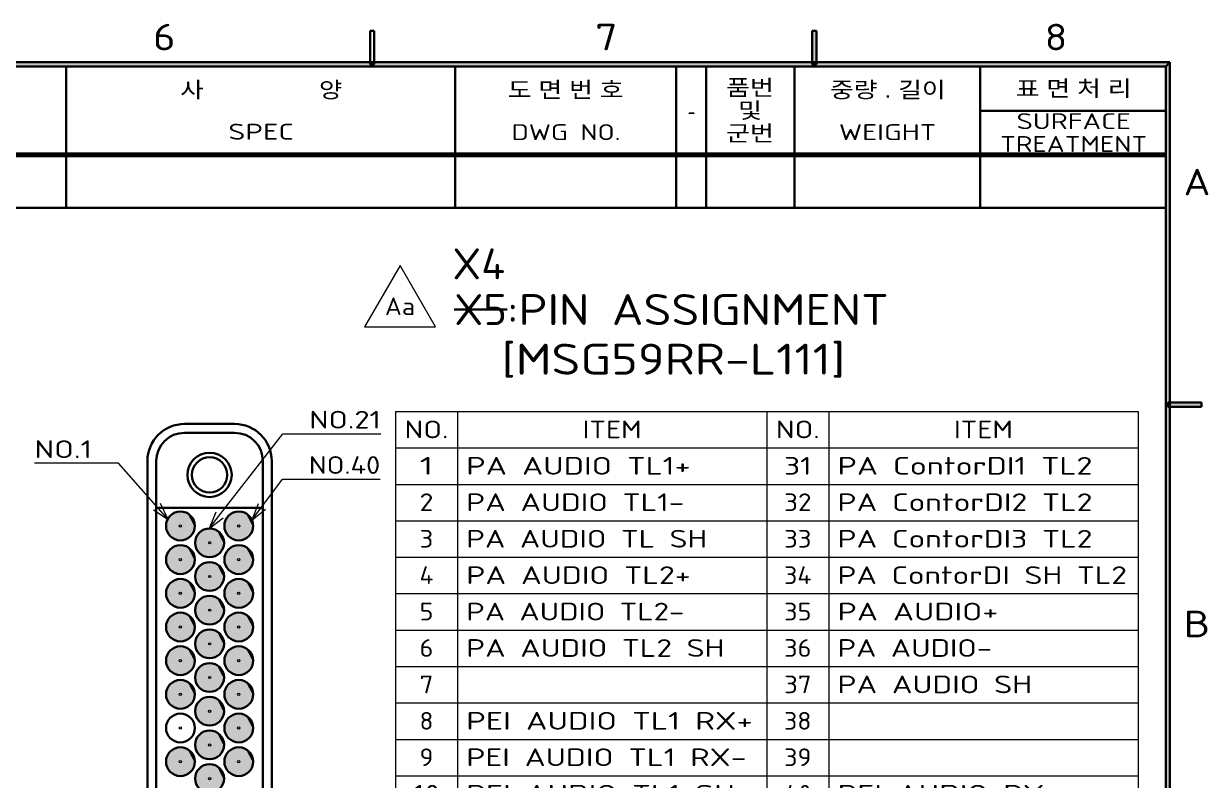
# Model space of a CAD drawing. Extents: x 23 to 417, y 3 to 294.
# Drawn here: x 280.6 to 414.6, y 206 to 291.6 of the extents above; entities that cross this region are included whole.
import ezdxf
from ezdxf.enums import TextEntityAlignment as Align

# ---------------------------------------------------------------- set-up
doc = ezdxf.new("R2010")
doc.units = 0
doc.layers.get('0').update_dxf_attribs({"lineweight": 13})
doc.layers.add('3', color=7, linetype='Continuous', lineweight=13)
doc.layers.add('5', color=7, linetype='Continuous', lineweight=13)
doc.styles.get("Standard").update_dxf_attribs({"font": 'isocp.shx'})
doc.styles.add('굴림', font='Gulim.ttf')

# ---------------------------------------------------------------- blocks, each defined once
blk = doc.blocks.new('BLOCK1969')
at = {"layer": '3', "color": 7, "lineweight": 13}
blk.add_text('A', height=3, dxfattribs=at).set_placement((411.78, 272.19), (414.82, 272.19), align=Align.FIT)
blk = doc.blocks.new('BLOCK1970')
at = {"layer": '3', "color": 7, "lineweight": 13}
blk.add_text('B', height=3, dxfattribs=at).set_placement((411.77, 222.19), (414.81, 222.19), align=Align.FIT)
blk = doc.blocks.new('BLOCK1995')
at = {"layer": '3', "color": 7, "lineweight": 13}
blk.add_text('6', height=3, dxfattribs=at).set_placement((295.22, 288.59), (297.76, 288.59), align=Align.FIT)
blk = doc.blocks.new('BLOCK1997')
at = {"layer": '3', "color": 7, "lineweight": 13}
blk.add_text('7', height=3, dxfattribs=at).set_placement((345.22, 288.59), (347.76, 288.59), align=Align.FIT)
blk = doc.blocks.new('BLOCK1998')
at = {"layer": '3', "color": 7, "lineweight": 13}
blk.add_text('8', height=3, dxfattribs=at).set_placement((396.08, 288.59), (398.62, 288.59), align=Align.FIT)
blk = doc.blocks.new('BLOCK2023')
at = {"layer": '5', "color": 7, "lineweight": 13}
blk.add_text('DWG NO.', height=1.8, dxfattribs=at).set_placement((335.77, 278.43), (348.09, 278.43), align=Align.FIT)
blk = doc.blocks.new('BLOCK2025')
at = {"layer": '5', "color": 7, "lineweight": 13}
blk.add_text('-', height=1.8, dxfattribs=at).set_placement((355.68, 280.76), (356.56, 280.76), align=Align.FIT)
blk = doc.blocks.new('BLOCK2027')
at = {"layer": '5', "color": 7, "lineweight": 13}
blk.add_text('SPEC', height=1.8, dxfattribs=at).set_placement((303.73, 278.48), (311.14, 278.48), align=Align.FIT)
blk = doc.blocks.new('BLOCK2029')
at = {"layer": '5', "color": 7, "lineweight": 13}
blk.add_text('WEIGHT', height=1.8, dxfattribs=at).set_placement((372.79, 278.43), (383.8, 278.43), align=Align.FIT)
blk = doc.blocks.new('BLOCK2032')
at = {"layer": '5', "color": 7, "lineweight": 13}
for s, p, p2 in [('SURFACE', (392.88, 279.67), (405.81, 279.67)), ('TREATMENT', (391.03, 277.09), (407.66, 277.09))]:
    blk.add_text(s, height=1.8, dxfattribs=at).set_placement(p, p2, align=Align.FIT)
blk = doc.blocks.new('BLOCK2039')
at = {"layer": '3', "color": 7, "lineweight": 5}
blk.add_solid([(410.24, 9.76), (409.76, 10.24), (410.24, 287.24), (409.76, 286.76)], dxfattribs=at)
blk = doc.blocks.new('BLOCK2040')
at = {"layer": '3', "color": 7, "lineweight": 5}
blk.add_solid([(410.24, 287.24), (409.76, 286.76), (30, 287.24), (30, 286.76)], dxfattribs=at)
blk = doc.blocks.new('BLOCK2041')
at = {"layer": '3', "color": 7, "lineweight": 5}
blk.add_solid([(413.81, 248.74), (413.81, 248.26), (410.01, 248.74), (410.01, 248.26)], dxfattribs=at)
blk = doc.blocks.new('BLOCK2059')
at = {"layer": '3', "color": 3, "lineweight": 5}
blk.add_solid([(370.24, 290.8), (369.76, 290.8), (370.24, 287), (369.76, 287)], dxfattribs=at)
blk = doc.blocks.new('BLOCK2133')
at = {"layer": '3', "color": 7, "lineweight": 5}
blk.add_solid([(370.24, 290.8), (369.76, 290.8), (370.24, 287), (369.76, 287)], dxfattribs=at)
blk = doc.blocks.new('BLOCK2135')
at = {"color": 7, "lineweight": 35, "ltscale": 0.149514}
blk.add_line((463.01, 60.35), (468.99, 60.35), dxfattribs=at)
at = {"color": 7, "lineweight": 13}
for s, p, p2 in [('X5', (463.01, 58.6), (468.99, 58.6)), (':PIN ASSIGNMENT', (468.99, 58.6), (512.18, 58.6))]:
    blk.add_text(s, height=3.5, dxfattribs=at).set_placement(p, p2, align=Align.FIT)
blk = doc.blocks.new('BLOCK2136')
at = {"color": 7, "lineweight": 13}
for points in [[(440.11, 36.51), (443.58, 41.17), (454.65, 41.17)], [(440.85, 38.37), (440.11, 36.51), (441.68, 37.75)]]:
    blk.add_lwpolyline(points, dxfattribs=at)
blk.add_text('NO.40', height=2, dxfattribs=at).set_placement((446.58, 41.76), (454.65, 41.76), align=Align.FIT)
blk = doc.blocks.new('BLOCK2137')
at = {"color": 7, "lineweight": 13}
for points in [[(435.29, 35.59), (443.63, 46.3), (454.71, 46.3)], [(436.07, 37.43), (435.29, 35.59), (436.89, 36.8)]]:
    blk.add_lwpolyline(points, dxfattribs=at)
blk.add_text('NO.21', height=2, dxfattribs=at).set_placement((446.63, 46.89), (454.71, 46.89), align=Align.FIT)
blk = doc.blocks.new('BLOCK2138')
at = {"color": 7, "lineweight": 13}
for points in [[(430.68, 36.6), (425.06, 42.96), (415.54, 42.96)], [(429.01, 37.7), (430.68, 36.6), (429.79, 38.39)]]:
    blk.add_lwpolyline(points, dxfattribs=at)
blk.add_text('NO.1', height=2, dxfattribs=at).set_placement((415.54, 43.55), (422.06, 43.55), align=Align.FIT)
blk = doc.blocks.new('BLOCK2139')
at = {"color": 7, "lineweight": 13}
blk.add_text('[MSG59RR-L111]', height=3.5, dxfattribs=at).set_placement((468.38, 52.99), (507.24, 52.99), align=Align.FIT)
blk = doc.blocks.new('BLOCK2140')
at = {"color": 7, "lineweight": 13}
blk.add_text('X4', height=3.5, dxfattribs=at).set_placement((462.81, 63.77), (468.79, 63.77), align=Align.FIT)
blk = doc.blocks.new('BLOCK2142')
at = {"color": 7, "lineweight": 13}
blk.add_lwpolyline([(452.88, 58.38), (460.9, 58.38), (456.89, 65.32)], close=True, dxfattribs=at)
blk.add_text('Aa', height=2, dxfattribs=at).set_placement((455.18, 59.72), (458.6, 59.72), align=Align.FIT)
blk = doc.blocks.new('BLOCK2143')
at = {"color": 7, "lineweight": 5}
for points in [[(432.86, 37.28), (430.84, 34.77), (430.42, 35.92), (430.52, 35.3)], [(432.86, 37.28), (430.42, 35.92), (430.92, 37.04), (430.56, 36.53)], [(432.86, 37.28), (431.94, 34.24), (430.84, 34.77), (431.34, 34.4)], [(432.86, 37.28), (430.92, 37.04), (432.05, 37.49), (431.44, 37.38)], [(432.86, 37.28), (433.1, 34.62), (431.94, 34.24), (432.56, 34.32)], [(432.86, 37.28), (433.33, 36.87), (433.67, 35.7), (433.61, 36.32)], [(432.86, 37.28), (433.67, 35.7), (433.1, 34.62), (433.49, 35.11)]]:
    blk.add_solid(points, dxfattribs=at)
blk = doc.blocks.new('BLOCK2144')
at = {"color": 7, "lineweight": 5}
for points in [[(432.86, 33.47), (430.92, 33.23), (432.05, 33.69), (431.44, 33.57)], [(432.86, 33.47), (430.84, 30.96), (430.42, 32.11), (430.52, 31.49)], [(432.86, 33.47), (430.42, 32.11), (430.92, 33.23), (430.56, 32.72)], [(432.86, 33.47), (431.94, 30.43), (430.84, 30.96), (431.34, 30.59)], [(432.86, 33.47), (433.1, 30.81), (431.94, 30.43), (432.56, 30.51)], [(432.86, 33.47), (433.33, 33.06), (433.67, 31.89), (433.61, 32.51)], [(432.86, 33.47), (433.67, 31.89), (433.1, 30.81), (433.49, 31.3)]]:
    blk.add_solid(points, dxfattribs=at)
blk = doc.blocks.new('BLOCK2145')
at = {"color": 7, "lineweight": 5}
for points in [[(432.86, 29.66), (430.84, 27.15), (430.42, 28.3), (430.52, 27.68)], [(432.86, 29.66), (430.42, 28.3), (430.92, 29.42), (430.56, 28.91)], [(432.86, 29.66), (431.94, 26.62), (430.84, 27.15), (431.34, 26.78)], [(432.86, 29.66), (430.92, 29.42), (432.05, 29.88), (431.44, 29.76)], [(432.86, 29.66), (433.1, 27), (431.94, 26.62), (432.56, 26.7)], [(432.86, 29.66), (433.33, 29.25), (433.67, 28.08), (433.61, 28.7)], [(432.86, 29.66), (433.67, 28.08), (433.1, 27), (433.49, 27.49)]]:
    blk.add_solid(points, dxfattribs=at)
blk = doc.blocks.new('BLOCK2146')
at = {"color": 7, "lineweight": 5}
for points in [[(432.86, 25.85), (430.84, 23.34), (430.42, 24.49), (430.52, 23.87)], [(432.86, 25.85), (430.42, 24.49), (430.92, 25.61), (430.56, 25.1)], [(432.86, 25.85), (431.94, 22.81), (430.84, 23.34), (431.34, 22.97)], [(432.86, 25.85), (430.92, 25.61), (432.05, 26.07), (431.44, 25.95)], [(432.86, 25.85), (433.1, 23.19), (431.94, 22.81), (432.56, 22.89)], [(432.86, 25.85), (433.33, 25.44), (433.67, 24.27), (433.61, 24.89)], [(432.86, 25.85), (433.67, 24.27), (433.1, 23.19), (433.49, 23.68)]]:
    blk.add_solid(points, dxfattribs=at)
blk = doc.blocks.new('BLOCK2147')
at = {"color": 7, "lineweight": 5}
for points in [[(432.86, 22.04), (430.84, 19.53), (430.42, 20.68), (430.52, 20.06)], [(432.86, 22.04), (430.42, 20.68), (430.92, 21.8), (430.56, 21.29)], [(432.86, 22.04), (431.94, 19), (430.84, 19.53), (431.34, 19.16)], [(432.86, 22.04), (430.92, 21.8), (432.05, 22.25), (431.44, 22.14)], [(432.86, 22.04), (433.1, 19.38), (431.94, 19), (432.56, 19.08)], [(432.86, 22.04), (433.33, 21.63), (433.67, 20.46), (433.61, 21.08)], [(432.86, 22.04), (433.67, 20.46), (433.1, 19.38), (433.49, 19.87)]]:
    blk.add_solid(points, dxfattribs=at)
blk = doc.blocks.new('BLOCK2148')
at = {"color": 7, "lineweight": 5}
for points in [[(432.86, 18.23), (430.84, 15.72), (430.42, 16.87), (430.52, 16.25)], [(432.86, 18.23), (430.42, 16.87), (430.92, 17.99), (430.56, 17.48)], [(432.86, 18.23), (431.94, 15.19), (430.84, 15.72), (431.34, 15.35)], [(432.86, 18.23), (430.92, 17.99), (432.05, 18.44), (431.44, 18.33)], [(432.86, 18.23), (433.1, 15.57), (431.94, 15.19), (432.56, 15.27)], [(432.86, 18.23), (433.33, 17.82), (433.67, 16.65), (433.61, 17.27)], [(432.86, 18.23), (433.67, 16.65), (433.1, 15.57), (433.49, 16.06)]]:
    blk.add_solid(points, dxfattribs=at)
blk = doc.blocks.new('BLOCK2149')
at = {"color": 7, "lineweight": 5}
for points in [[(432.86, 10.61), (430.92, 10.37), (432.05, 10.82), (431.44, 10.71)], [(432.86, 10.61), (430.84, 8.1), (430.42, 9.25), (430.52, 8.63)], [(432.86, 10.61), (430.42, 9.25), (430.92, 10.37), (430.56, 9.86)], [(432.86, 10.61), (431.94, 7.57), (430.84, 8.1), (431.34, 7.73)], [(432.86, 10.61), (433.1, 7.95), (431.94, 7.57), (432.56, 7.65)], [(432.86, 10.61), (433.33, 10.2), (433.67, 9.03), (433.61, 9.65)], [(432.86, 10.61), (433.67, 9.03), (433.1, 7.95), (433.49, 8.44)]]:
    blk.add_solid(points, dxfattribs=at)
blk = doc.blocks.new('BLOCK2168')
at = {"color": 7, "lineweight": 5}
for points in [[(436.16, 8.71), (434.14, 6.2), (433.72, 7.34), (433.82, 6.73)], [(436.16, 8.71), (433.72, 7.34), (434.22, 8.46), (433.86, 7.95)], [(436.16, 8.71), (435.24, 5.66), (434.14, 6.2), (434.64, 5.82)], [(436.16, 8.71), (434.22, 8.46), (435.35, 8.92), (434.74, 8.8)], [(436.16, 8.71), (436.4, 6.04), (435.24, 5.66), (435.86, 5.74)], [(436.16, 8.71), (436.63, 8.3), (436.97, 7.13), (436.91, 7.75)], [(436.16, 8.71), (436.97, 7.13), (436.4, 6.04), (436.79, 6.53)]]:
    blk.add_solid(points, dxfattribs=at)
blk = doc.blocks.new('BLOCK2169')
at = {"color": 7, "lineweight": 5}
for points in [[(436.16, 12.52), (434.14, 10.01), (433.72, 11.15), (433.82, 10.54)], [(436.16, 12.52), (433.72, 11.15), (434.22, 12.27), (433.86, 11.76)], [(436.16, 12.52), (435.24, 9.47), (434.14, 10.01), (434.64, 9.63)], [(436.16, 12.52), (434.22, 12.27), (435.35, 12.73), (434.74, 12.61)], [(436.16, 12.52), (436.4, 9.85), (435.24, 9.47), (435.86, 9.55)], [(436.16, 12.52), (436.63, 12.11), (436.97, 10.94), (436.91, 11.56)], [(436.16, 12.52), (436.97, 10.94), (436.4, 9.85), (436.79, 10.34)]]:
    blk.add_solid(points, dxfattribs=at)
blk = doc.blocks.new('BLOCK2170')
at = {"color": 7, "lineweight": 5}
for points in [[(436.16, 16.33), (434.14, 13.82), (433.72, 14.96), (433.82, 14.35)], [(436.16, 16.33), (433.72, 14.96), (434.22, 16.08), (433.86, 15.57)], [(436.16, 16.33), (435.24, 13.28), (434.14, 13.82), (434.64, 13.44)], [(436.16, 16.33), (434.22, 16.08), (435.35, 16.54), (434.74, 16.42)], [(436.16, 16.33), (436.4, 13.66), (435.24, 13.28), (435.86, 13.36)], [(436.16, 16.33), (436.63, 15.92), (436.97, 14.75), (436.91, 15.37)], [(436.16, 16.33), (436.97, 14.75), (436.4, 13.66), (436.79, 14.15)]]:
    blk.add_solid(points, dxfattribs=at)
blk = doc.blocks.new('BLOCK2171')
at = {"color": 7, "lineweight": 5}
for points in [[(436.16, 20.14), (434.14, 17.63), (433.72, 18.77), (433.82, 18.16)], [(436.16, 20.14), (433.72, 18.77), (434.22, 19.89), (433.86, 19.38)], [(436.16, 20.14), (435.24, 17.09), (434.14, 17.63), (434.64, 17.25)], [(436.16, 20.14), (434.22, 19.89), (435.35, 20.35), (434.74, 20.23)], [(436.16, 20.14), (436.4, 17.47), (435.24, 17.09), (435.86, 17.17)], [(436.16, 20.14), (436.63, 19.73), (436.97, 18.56), (436.91, 19.18)], [(436.16, 20.14), (436.97, 18.56), (436.4, 17.47), (436.79, 17.96)]]:
    blk.add_solid(points, dxfattribs=at)
blk = doc.blocks.new('BLOCK2172')
at = {"color": 7, "lineweight": 5}
for points in [[(436.16, 23.95), (434.22, 23.7), (435.35, 24.16), (434.74, 24.04)], [(436.16, 23.95), (434.14, 21.44), (433.72, 22.58), (433.82, 21.97)], [(436.16, 23.95), (433.72, 22.58), (434.22, 23.7), (433.86, 23.19)], [(436.16, 23.95), (435.24, 20.9), (434.14, 21.44), (434.64, 21.06)], [(436.16, 23.95), (436.4, 21.28), (435.24, 20.9), (435.86, 20.98)], [(436.16, 23.95), (436.63, 23.54), (436.97, 22.37), (436.91, 22.99)], [(436.16, 23.95), (436.97, 22.37), (436.4, 21.28), (436.79, 21.77)]]:
    blk.add_solid(points, dxfattribs=at)
blk = doc.blocks.new('BLOCK2173')
at = {"color": 7, "lineweight": 5}
for points in [[(436.16, 27.76), (434.14, 25.25), (433.72, 26.39), (433.82, 25.78)], [(436.16, 27.76), (433.72, 26.39), (434.22, 27.51), (433.86, 27)], [(436.16, 27.76), (435.24, 24.71), (434.14, 25.25), (434.64, 24.87)], [(436.16, 27.76), (434.22, 27.51), (435.35, 27.97), (434.74, 27.85)], [(436.16, 27.76), (436.4, 25.09), (435.24, 24.71), (435.86, 24.79)], [(436.16, 27.76), (436.63, 27.35), (436.97, 26.18), (436.91, 26.8)], [(436.16, 27.76), (436.97, 26.18), (436.4, 25.09), (436.79, 25.58)]]:
    blk.add_solid(points, dxfattribs=at)
blk = doc.blocks.new('BLOCK2174')
at = {"color": 7, "lineweight": 5}
for points in [[(436.16, 31.57), (434.14, 29.06), (433.72, 30.2), (433.82, 29.59)], [(436.16, 31.57), (433.72, 30.2), (434.22, 31.32), (433.86, 30.81)], [(436.16, 31.57), (435.24, 28.52), (434.14, 29.06), (434.64, 28.68)], [(436.16, 31.57), (434.22, 31.32), (435.35, 31.78), (434.74, 31.66)], [(436.16, 31.57), (436.4, 28.9), (435.24, 28.52), (435.86, 28.6)], [(436.16, 31.57), (436.63, 31.16), (436.97, 29.99), (436.91, 30.61)], [(436.16, 31.57), (436.97, 29.99), (436.4, 28.9), (436.79, 29.39)]]:
    blk.add_solid(points, dxfattribs=at)
blk = doc.blocks.new('BLOCK2175')
at = {"color": 7, "lineweight": 5}
for points in [[(436.16, 35.38), (434.14, 32.87), (433.72, 34.01), (433.82, 33.4)], [(436.16, 35.38), (433.72, 34.01), (434.22, 35.13), (433.86, 34.62)], [(436.16, 35.38), (435.24, 32.33), (434.14, 32.87), (434.64, 32.49)], [(436.16, 35.38), (434.22, 35.13), (435.35, 35.59), (434.74, 35.47)], [(436.16, 35.38), (436.4, 32.71), (435.24, 32.33), (435.86, 32.41)], [(436.16, 35.38), (436.63, 34.97), (436.97, 33.8), (436.91, 34.42)], [(436.16, 35.38), (436.97, 33.8), (436.4, 32.71), (436.79, 33.2)]]:
    blk.add_solid(points, dxfattribs=at)
blk = doc.blocks.new('BLOCK2187')
at = {"color": 7, "lineweight": 5}
for points in [[(439.46, 10.61), (437.52, 10.37), (438.65, 10.82), (438.04, 10.71)], [(439.46, 10.61), (437.44, 8.1), (437.02, 9.25), (437.12, 8.63)], [(439.46, 10.61), (437.02, 9.25), (437.52, 10.37), (437.16, 9.86)], [(439.46, 10.61), (438.54, 7.57), (437.44, 8.1), (437.94, 7.73)], [(439.46, 10.61), (439.7, 7.95), (438.54, 7.57), (439.16, 7.65)], [(439.46, 10.61), (439.93, 10.2), (440.27, 9.03), (440.21, 9.65)], [(439.46, 10.61), (440.27, 9.03), (439.7, 7.95), (440.09, 8.44)]]:
    blk.add_solid(points, dxfattribs=at)
blk = doc.blocks.new('BLOCK2188')
at = {"color": 7, "lineweight": 5}
for points in [[(439.46, 14.42), (437.44, 11.91), (437.02, 13.06), (437.12, 12.44)], [(439.46, 14.42), (437.02, 13.06), (437.52, 14.18), (437.16, 13.67)], [(439.46, 14.42), (438.54, 11.38), (437.44, 11.91), (437.94, 11.54)], [(439.46, 14.42), (437.52, 14.18), (438.65, 14.64), (438.04, 14.52)], [(439.46, 14.42), (439.7, 11.76), (438.54, 11.38), (439.16, 11.46)], [(439.46, 14.42), (439.93, 14.01), (440.27, 12.84), (440.21, 13.46)], [(439.46, 14.42), (440.27, 12.84), (439.7, 11.76), (440.09, 12.25)]]:
    blk.add_solid(points, dxfattribs=at)
blk = doc.blocks.new('BLOCK2189')
at = {"color": 7, "lineweight": 5}
for points in [[(439.46, 18.23), (437.44, 15.72), (437.02, 16.87), (437.12, 16.25)], [(439.46, 18.23), (437.02, 16.87), (437.52, 17.99), (437.16, 17.48)], [(439.46, 18.23), (438.54, 15.19), (437.44, 15.72), (437.94, 15.35)], [(439.46, 18.23), (437.52, 17.99), (438.65, 18.44), (438.04, 18.33)], [(439.46, 18.23), (439.7, 15.57), (438.54, 15.19), (439.16, 15.27)], [(439.46, 18.23), (439.93, 17.82), (440.27, 16.65), (440.21, 17.27)], [(439.46, 18.23), (440.27, 16.65), (439.7, 15.57), (440.09, 16.06)]]:
    blk.add_solid(points, dxfattribs=at)
blk = doc.blocks.new('BLOCK2190')
at = {"color": 7, "lineweight": 5}
for points in [[(439.46, 22.04), (437.44, 19.53), (437.02, 20.68), (437.12, 20.06)], [(439.46, 22.04), (437.02, 20.68), (437.52, 21.8), (437.16, 21.29)], [(439.46, 22.04), (438.54, 19), (437.44, 19.53), (437.94, 19.16)], [(439.46, 22.04), (437.52, 21.8), (438.65, 22.25), (438.04, 22.14)], [(439.46, 22.04), (439.7, 19.38), (438.54, 19), (439.16, 19.08)], [(439.46, 22.04), (439.93, 21.63), (440.27, 20.46), (440.21, 21.08)], [(439.46, 22.04), (440.27, 20.46), (439.7, 19.38), (440.09, 19.87)]]:
    blk.add_solid(points, dxfattribs=at)
blk = doc.blocks.new('BLOCK2191')
at = {"color": 7, "lineweight": 5}
for points in [[(439.46, 25.85), (437.44, 23.34), (437.02, 24.49), (437.12, 23.87)], [(439.46, 25.85), (437.02, 24.49), (437.52, 25.61), (437.16, 25.1)], [(439.46, 25.85), (438.54, 22.81), (437.44, 23.34), (437.94, 22.97)], [(439.46, 25.85), (437.52, 25.61), (438.65, 26.07), (438.04, 25.95)], [(439.46, 25.85), (439.7, 23.19), (438.54, 22.81), (439.16, 22.89)], [(439.46, 25.85), (439.93, 25.44), (440.27, 24.27), (440.21, 24.89)], [(439.46, 25.85), (440.27, 24.27), (439.7, 23.19), (440.09, 23.68)]]:
    blk.add_solid(points, dxfattribs=at)
blk = doc.blocks.new('BLOCK2192')
at = {"color": 7, "lineweight": 5}
for points in [[(439.46, 29.66), (437.44, 27.15), (437.02, 28.3), (437.12, 27.68)], [(439.46, 29.66), (437.02, 28.3), (437.52, 29.42), (437.16, 28.91)], [(439.46, 29.66), (438.54, 26.62), (437.44, 27.15), (437.94, 26.78)], [(439.46, 29.66), (437.52, 29.42), (438.65, 29.88), (438.04, 29.76)], [(439.46, 29.66), (439.7, 27), (438.54, 26.62), (439.16, 26.7)], [(439.46, 29.66), (439.93, 29.25), (440.27, 28.08), (440.21, 28.7)], [(439.46, 29.66), (440.27, 28.08), (439.7, 27), (440.09, 27.49)]]:
    blk.add_solid(points, dxfattribs=at)
blk = doc.blocks.new('BLOCK2193')
at = {"color": 7, "lineweight": 5}
for points in [[(439.46, 33.47), (437.52, 33.23), (438.65, 33.69), (438.04, 33.57)], [(439.46, 33.47), (437.44, 30.96), (437.02, 32.11), (437.12, 31.49)], [(439.46, 33.47), (437.02, 32.11), (437.52, 33.23), (437.16, 32.72)], [(439.46, 33.47), (438.54, 30.43), (437.44, 30.96), (437.94, 30.59)], [(439.46, 33.47), (439.7, 30.81), (438.54, 30.43), (439.16, 30.51)], [(439.46, 33.47), (439.93, 33.06), (440.27, 31.89), (440.21, 32.51)], [(439.46, 33.47), (440.27, 31.89), (439.7, 30.81), (440.09, 31.3)]]:
    blk.add_solid(points, dxfattribs=at)
blk = doc.blocks.new('BLOCK2194')
at = {"color": 7, "lineweight": 5}
for points in [[(439.46, 37.28), (437.44, 34.77), (437.02, 35.92), (437.12, 35.3)], [(439.46, 37.28), (437.02, 35.92), (437.52, 37.04), (437.16, 36.53)], [(439.46, 37.28), (438.54, 34.24), (437.44, 34.77), (437.94, 34.4)], [(439.46, 37.28), (437.52, 37.04), (438.65, 37.49), (438.04, 37.38)], [(439.46, 37.28), (439.7, 34.62), (438.54, 34.24), (439.16, 34.32)], [(439.46, 37.28), (439.93, 36.87), (440.27, 35.7), (440.21, 36.32)], [(439.46, 37.28), (440.27, 35.7), (439.7, 34.62), (440.09, 35.11)]]:
    blk.add_solid(points, dxfattribs=at)
blk = doc.blocks.new('BLOCK2195')
at = {"color": 7, "lineweight": 13}
for p, q in [((456.38, 48.82), (540.38, 48.82)), ((456.38, 48.82), (456.38, -78.95)), ((463.38, 48.82), (463.38, -78.95)), ((498.38, 48.82), (498.38, -78.95)), ((505.38, 48.82), (505.38, -78.95)), ((540.38, 48.82), (540.38, -78.95)), ((456.38, 44.7), (540.38, 44.7)), ((456.38, 40.57), (540.38, 40.57)), ((456.38, 36.45), (540.38, 36.45)), ((456.38, 32.33), (540.38, 32.33)), ((456.38, 28.21), (540.38, 28.21)), ((456.38, 24.09), (540.38, 24.09)), ((456.38, 19.97), (540.38, 19.97)), ((456.38, 15.85), (540.38, 15.85)), ((456.38, 11.72), (540.38, 11.72)), ((456.38, 7.6), (540.38, 7.6)), ((456.38, 3.48), (540.38, 3.48)), ((456.38, -0.64), (540.38, -0.64)), ((456.38, -4.76), (540.38, -4.76)), ((456.38, -8.88), (540.38, -8.88)), ((456.38, -13), (540.38, -13)), ((456.38, -17.13), (540.38, -17.13)), ((456.38, -21.25), (540.38, -21.25)), ((456.38, -25.37), (540.38, -25.37)), ((456.38, -29.49), (540.38, -29.49)), ((456.38, -33.61), (540.38, -33.61)), ((456.38, -37.73), (540.38, -37.73)), ((456.38, -41.85), (540.38, -41.85)), ((456.38, -45.98), (540.38, -45.98)), ((456.38, -50.1), (540.38, -50.1)), ((456.38, -54.22), (540.38, -54.22)), ((456.38, -58.34), (540.38, -58.34)), ((456.38, -62.46), (540.38, -62.46)), ((456.38, -66.58), (540.38, -66.58)), ((456.38, -70.7), (540.38, -70.7)), ((456.38, -74.83), (540.38, -74.83)), ((456.38, -78.95), (540.38, -78.95))]:
    blk.add_line(p, q, dxfattribs=at)
at = {"color": 7, "lineweight": 35, "ltscale": 0.409598}
blk.add_line((506.38, -64.47), (522.76, -64.47), dxfattribs=at)
at = {"color": 7, "lineweight": 35, "ltscale": 0.392067}
blk.add_line((506.38, -68.59), (522.06, -68.59), dxfattribs=at)
at = {"color": 7, "lineweight": 35}
blk.add_line((506.38, -72.72), (526.9, -72.72), dxfattribs=at)
at = {"color": 7, "lineweight": 13}
for s, p, p2 in [('NO.', (457.4, 45.79), (462.36, 45.79)), ('ITEM', (477.54, 45.79), (484.22, 45.79)), ('NO.', (499.4, 45.79), (504.36, 45.79)), ('ITEM', (519.54, 45.79), (526.22, 45.79)), ('1', (459.1, 41.67), (460.66, 41.67)), ('PA AUDIO TL1+', (464.38, 41.67), (489.76, 41.67)), ('31', (500.33, 41.67), (503.43, 41.67)), ('PA ContorDI1 TL2', (506.38, 41.67), (535.21, 41.67)), ('2', (459.1, 37.55), (460.66, 37.55)), ('PA AUDIO TL1-', (464.38, 37.55), (489.05, 37.55)), ('32', (500.33, 37.55), (503.43, 37.55)), ('PA ContorDI2 TL2', (506.38, 37.55), (535.21, 37.55)), ('3', (459.1, 33.42), (460.66, 33.42)), ('PA AUDIO TL SH', (464.38, 33.42), (491.63, 33.42)), ('33', (500.33, 33.42), (503.43, 33.42)), ('PA ContorDI3 TL2', (506.38, 33.42), (535.21, 33.42)), ('4', (459.1, 29.3), (460.66, 29.3)), ('PA AUDIO TL2+', (464.38, 29.3), (489.76, 29.3)), ('34', (500.33, 29.3), (503.43, 29.3)), ('PA ContorDI SH TL2', (506.38, 29.3), (539.11, 29.3)), ('5', (459.1, 25.18), (460.66, 25.18)), ('PA AUDIO TL2-', (464.38, 25.18), (489.05, 25.18)), ('35', (500.33, 25.18), (503.43, 25.18)), ('PA AUDIO+', (506.38, 25.18), (524.56, 25.18)), ('6', (459.1, 21.06), (460.66, 21.06)), ('PA AUDIO TL2 SH', (464.38, 21.06), (493.58, 21.06)), ('36', (500.33, 21.06), (503.43, 21.06)), ('PA AUDIO-', (506.38, 21.06), (523.86, 21.06)), ('7', (459.1, 16.94), (460.66, 16.94)), ('37', (500.33, 16.94), (503.43, 16.94)), ('PA AUDIO SH', (506.38, 16.94), (528.39, 16.94)), ('8', (459.1, 12.82), (460.66, 12.82)), ('PEI AUDIO TL1 RX+', (464.38, 12.82), (496.79, 12.82)), ('38', (500.33, 12.82), (503.43, 12.82)), ('9', (459.1, 8.7), (460.66, 8.7)), ('PEI AUDIO TL1 RX-', (464.38, 8.7), (496.09, 8.7)), ('39', (500.33, 8.7), (503.43, 8.7)), ('10', (458.33, 4.57), (461.43, 4.57)), ('PEI AUDIO TL1 SH', (464.38, 4.57), (494.76, 4.57)), ('40', (500.33, 4.57), (503.43, 4.57)), ('PEI AUDIO RX+', (506.38, 4.57), (531.6, 4.57)), ('11', (458.33, 0.45), (461.43, 0.45)), ('PEI AUDIO TL1 TX+', (464.38, 0.45), (496.48, 0.45)), ('41', (500.33, 0.45), (503.43, 0.45)), ('PEI AUDIO RX-', (506.38, 0.45), (530.9, 0.45)), ('12', (458.33, -3.67), (461.43, -3.67)), ('PEI AUDIO TL1 TX-', (464.38, -3.67), (495.78, -3.67)), ('42', (500.33, -3.67), (503.43, -3.67)), ('PEI AUDIO SH', (506.38, -3.67), (529.57, -3.67)), ('13', (458.33, -7.79), (461.43, -7.79)), ('PEI AUDIO TL2 RX+', (464.38, -7.79), (496.79, -7.79)), ('43', (500.33, -7.79), (503.43, -7.79)), ('PEI AUDIO TX+', (506.38, -7.79), (531.29, -7.79)), ('14', (458.33, -11.91), (461.43, -11.91)), ('PEI AUDIO TL2 RX-', (464.38, -11.91), (496.09, -11.91)), ('44', (500.33, -11.91), (503.43, -11.91)), ('PEI AUDIO TX-', (506.38, -11.91), (530.59, -11.91)), ('15', (458.33, -16.03), (461.43, -16.03)), ('PEI AUDIO TL2 SH', (464.38, -16.03), (494.76, -16.03)), ('45', (500.33, -16.03), (503.43, -16.03)), ('DUAL TONE +', (506.38, -16.03), (528.78, -16.03)), ('16', (458.33, -20.15), (461.43, -20.15)), ('PEI AUDIO TL2 TX+', (464.38, -20.15), (496.48, -20.15)), ('46', (500.33, -20.15), (503.43, -20.15)), ('DUAL TONE -', (506.38, -20.15), (528.08, -20.15)), ('17', (458.33, -24.28), (461.43, -24.28)), ('PEI AUDIO TL2 TX-', (464.38, -24.28), (495.78, -24.28)), ('47', (500.33, -24.28), (503.43, -24.28)), ('DUAL TONE SH', (506.38, -24.28), (531.43, -24.28)), ('18', (458.33, -28.4), (461.43, -28.4)), ('48', (500.33, -28.4), (503.43, -28.4)), ('ANSN +', (506.38, -28.4), (518.55, -28.4)), ('19', (458.33, -32.52), (461.43, -32.52)), ('49', (500.33, -32.52), (503.43, -32.52)), ('ANSN -', (506.38, -32.52), (517.85, -32.52)), ('20', (458.33, -36.64), (461.43, -36.64)), ('50', (500.33, -36.64), (503.43, -36.64)), ('ANSN SH', (506.38, -36.64), (521.2, -36.64)), ('21', (458.33, -40.76), (461.43, -40.76)), ('DUAL TONE TL1+', (464.38, -40.76), (492.79, -40.76)), ('51', (500.33, -40.76), (503.43, -40.76)), ('OCC AUDIO RX+', (506.38, -40.76), (533.3, -40.76)), ('DUAL TONE TL1-', (464.38, -44.88), (492.09, -44.88)), ('OCC AUDIO RX-', (506.38, -44.88), (532.6, -44.88)), ('22', (458.33, -44.88), (461.43, -44.88)), ('52', (500.33, -44.88), (503.43, -44.88)), ('23', (458.33, -49), (461.43, -49)), ('DUAL TONE TL1 SH', (464.38, -49), (496.62, -49)), ('53', (500.33, -49), (503.43, -49)), ('OCC AUDIO SH', (506.38, -49), (531.27, -49)), ('24', (458.33, -53.13), (461.43, -53.13)), ('DUAL TONE TL2+', (464.38, -53.13), (492.79, -53.13)), ('54', (500.33, -53.13), (503.43, -53.13)), ('OCC AUDIO TX+', (506.38, -53.13), (532.99, -53.13)), ('25', (458.33, -57.25), (461.43, -57.25)), ('DUAL TONE TL2-', (464.38, -57.25), (492.09, -57.25)), ('55', (500.33, -57.25), (503.43, -57.25)), ('OCC AUDIO TX-', (506.38, -57.25), (532.29, -57.25)), ('26', (458.33, -61.37), (461.43, -61.37)), ('DUAL TONE TL2 SH', (464.38, -61.37), (496.62, -61.37)), ('56', (500.33, -61.37), (503.43, -61.37)), ('27', (458.33, -65.49), (461.43, -65.49)), ('PA ContorDI1 TL1', (464.38, -65.49), (493.21, -65.49)), ('57', (500.33, -65.49), (503.43, -65.49)), ('EMB MIC+', (506.38, -65.49), (522.76, -65.49)), ('28', (458.33, -69.61), (461.43, -69.61)), ('PA ContorDI2 TL1', (464.38, -69.61), (493.21, -69.61)), ('58', (500.33, -69.61), (503.43, -69.61)), ('EMB MIC-', (506.38, -69.61), (522.06, -69.61)), ('29', (458.33, -73.73), (461.43, -73.73)), ('PA ContorDI3 TL1', (464.38, -73.73), (493.21, -73.73)), ('59', (500.33, -73.73), (503.43, -73.73)), ('EMB SHIELD', (506.38, -73.73), (526.9, -73.73)), ('30', (458.33, -77.85), (461.43, -77.85)), ('PA ContorDI SH TL1', (464.38, -77.85), (497.11, -77.85))]:
    blk.add_text(s, height=2, dxfattribs=at).set_placement(p, p2, align=Align.FIT)

msp = doc.modelspace()

# ---------------------------------------------------------------- linework, layer by layer
at = {"color": 7, "lineweight": 35, "ltscale": 0.4}
for p, q in [((285.4, 270.76), (285.4, 286.76)), ((329.4, 270.76), (329.4, 286.76)), ((354.4, 270.76), (354.4, 286.76)), ((357.76, 270.76), (357.76, 286.76)), ((367.76, 270.76), (367.76, 286.76))]:
    msp.add_line(p, q, dxfattribs=at)
at = {"color": 7, "lineweight": 35, "ltscale": 0.011875}
msp.add_line((319.76, 287), (320.24, 287), dxfattribs=at)
at = {"color": 7, "lineweight": 35}
for p, q in [((409.76, 276.76), (221.4, 276.76)), ((409.76, 270.76), (221.4, 270.76)), ((294.58, 242.12), (294.58, 155.04)), ((295.58, 242.12), (295.58, 155.04)), ((307.64, 242.12), (307.64, 155.04)), ((308.64, 242.12), (308.64, 155.04))]:
    msp.add_line(p, q, dxfattribs=at)
at = {"color": 7, "lineweight": 140}
msp.add_line((241.4, 276.76), (409.76, 276.76), dxfattribs=at)
at = {"color": 7, "lineweight": 35, "ltscale": 0.1415}
for p, q in [((304.44, 246.32), (298.78, 246.32)), ((304.44, 245.32), (298.78, 245.32))]:
    msp.add_line(p, q, dxfattribs=at)
at = {"color": 7, "lineweight": 35, "ltscale": 0.3015}
msp.add_line((307.64, 236.82), (295.58, 236.82), dxfattribs=at)
at = {"color": 7, "lineweight": 35}
for centre, radius in [((301.61, 240.55), 2.5), ((301.61, 240.55), 2), ((298.31, 234.78), 1.63), ((304.91, 234.78), 1.63), ((301.61, 232.87), 1.63), ((298.31, 230.97), 1.63), ((304.91, 230.97), 1.63), ((301.61, 229.06), 1.63), ((298.31, 227.16), 1.63), ((304.91, 227.16), 1.63), ((301.61, 225.25), 1.63), ((298.31, 223.35), 1.63), ((304.91, 223.35), 1.63), ((301.61, 221.44), 1.63), ((298.31, 219.54), 1.63), ((304.91, 219.54), 1.63), ((301.61, 217.63), 1.63), ((298.31, 215.73), 1.63), ((304.91, 215.73), 1.63), ((301.61, 213.82), 1.63), ((298.31, 211.92), 1.63), ((304.91, 211.92), 1.63), ((301.61, 210.01), 1.63), ((298.31, 208.11), 1.63), ((304.91, 208.11), 1.63), ((301.61, 206.2), 1.63)]:
    msp.add_circle(centre, radius, dxfattribs=at)
at = {"color": 7, "lineweight": 13}
for centre in [(298.31, 234.78), (304.91, 234.78), (301.61, 232.87), (298.31, 230.97), (304.91, 230.97), (301.61, 229.06), (298.31, 227.16), (304.91, 227.16), (301.61, 225.25), (298.31, 223.35), (304.91, 223.35), (301.61, 221.44), (298.31, 219.54), (304.91, 219.54), (301.61, 217.63), (298.31, 215.73), (304.91, 215.73), (301.61, 213.82), (298.31, 211.92), (304.91, 211.92), (301.61, 210.01), (298.31, 208.11), (304.91, 208.11), (301.61, 206.2)]:
    msp.add_circle(centre, 0.13, dxfattribs=at)
at = {"color": 7, "lineweight": 35}
for centre, radius, start, end in [((298.78, 242.12), 4.2, 90, 180), ((298.78, 242.12), 3.2, 90, 180), ((304.44, 242.12), 4.2, 0, 90), ((304.44, 242.12), 3.2, 0, 90)]:
    msp.add_arc(centre, radius, start, end, dxfattribs=at)
at = {"layer": '3', "color": 7, "lineweight": 35, "ltscale": 0.095}
for p, q in [((319.76, 287), (319.76, 290.8)), ((320.24, 290.8), (320.24, 287)), ((369.76, 287), (369.76, 290.8)), ((370.24, 290.8), (370.24, 287)), ((410.01, 248.74), (413.81, 248.74)), ((413.81, 248.26), (410.01, 248.26))]:
    msp.add_line(p, q, dxfattribs=at)
at = {"layer": '3', "color": 7, "lineweight": 35, "ltscale": 0.011875}
for p, q in [((319.76, 290.8), (320.24, 290.8)), ((369.76, 290.8), (370.24, 290.8)), ((370.24, 287), (369.76, 287)), ((410.01, 248.26), (410.01, 248.74)), ((413.81, 248.74), (413.81, 248.26))]:
    msp.add_line(p, q, dxfattribs=at)
at = {"layer": '3', "color": 7, "lineweight": 35}
for p, q in [((30, 287.24), (410.24, 287.24)), ((409.76, 286.76), (30, 286.76)), ((409.76, 10.24), (409.76, 286.76)), ((410.24, 287.24), (410.24, 9.76)), ((409.76, 281.76), (388.76, 281.76))]:
    msp.add_line(p, q, dxfattribs=at)
at = {"layer": '3', "color": 7, "lineweight": 35, "ltscale": 0.4}
msp.add_line((388.76, 270.76), (388.76, 286.76), dxfattribs=at)
at = {"layer": '3', "color": 7, "lineweight": 35, "ltscale": 0.016794}
for p, q in [((410.24, 287.24), (409.76, 286.76)), ((409.76, 286.76), (410.24, 287.24))]:
    msp.add_line(p, q, dxfattribs=at)

# ---------------------------------------------------------------- block references
at = {"lineweight": 0}
for name in ['BLOCK2140', 'BLOCK2142', 'BLOCK2135', 'BLOCK2139', 'BLOCK2137', 'BLOCK2195', 'BLOCK2138', 'BLOCK2136', 'BLOCK2143', 'BLOCK2194', 'BLOCK2175', 'BLOCK2144', 'BLOCK2193', 'BLOCK2174', 'BLOCK2145', 'BLOCK2192', 'BLOCK2173', 'BLOCK2146', 'BLOCK2191', 'BLOCK2172', 'BLOCK2147', 'BLOCK2190', 'BLOCK2171', 'BLOCK2148', 'BLOCK2189', 'BLOCK2170', 'BLOCK2188', 'BLOCK2169', 'BLOCK2149', 'BLOCK2187', 'BLOCK2168']:
    msp.add_blockref(name, (-133.74, 198.91), dxfattribs=at)
at = {"layer": '3', "lineweight": 0}
for name in ['BLOCK1995', 'BLOCK1997', 'BLOCK2059', 'BLOCK2133', 'BLOCK1998', 'BLOCK2040', 'BLOCK2039', 'BLOCK1969', 'BLOCK2041', 'BLOCK1970']:
    msp.add_blockref(name, (0, 0), dxfattribs=at)
at = {"layer": '5', "lineweight": 0}
for name in ['BLOCK2025', 'BLOCK2032', 'BLOCK2027', 'BLOCK2023', 'BLOCK2029']:
    msp.add_blockref(name, (0, 0), dxfattribs=at)

# ---------------------------------------------------------------- texts
at = {"layer": '5', "color": 7, "lineweight": 13, "style": '굴림'}
for s, width, p, p2 in [('품번', 1.100096, (360.04, 283.48), (365.44, 283.48)), ('표 면 처 리', 1.066458, (392.8, 283.38), (405.89, 283.38)), ('사                 양', 0.975708, (298.29, 283.22), (316.63, 283.22)), ('도 면 번 호', 1.066458, (335.34, 283.23), (348.43, 283.23)), ('중량 . 길이', 1.066249, (371.78, 283.23), (384.86, 283.23)), ('및', 1.100103, (361.39, 280.89), (364.09, 280.89)), ('군번', 1.100096, (360.04, 278.31), (365.44, 278.31))]:
    msp.add_text(s, height=1.8, dxfattribs=dict(at, width=width)).set_placement(p, p2, align=Align.FIT)

doc.saveas('drawing.dxf')
